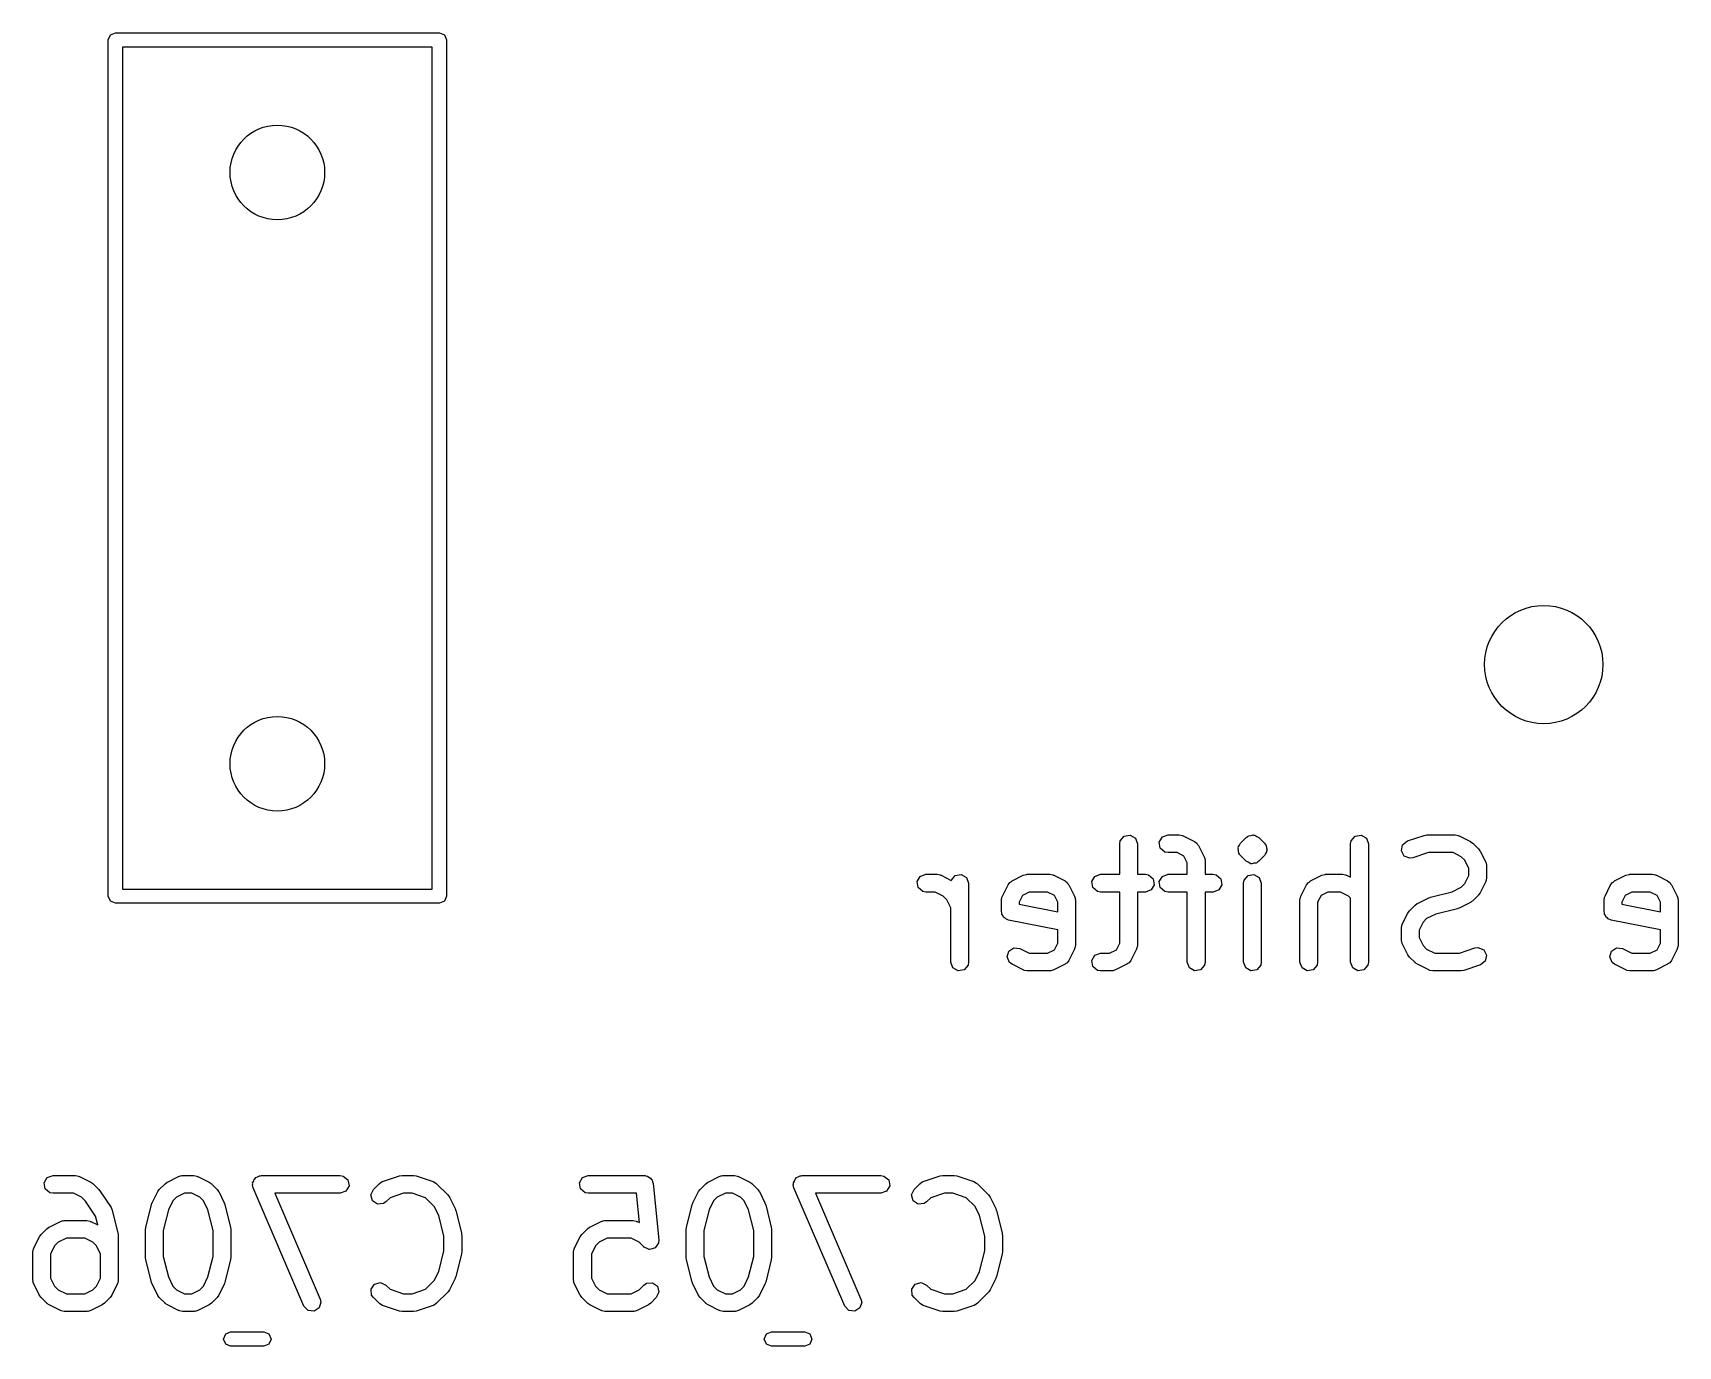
# Model space of a CAD drawing. Extents: x 123.3 to 169.7, y -142.3 to -47.
# Drawn here: x 144.49 to 158.4, y -78.04 to -66.93 of the extents above; entities that cross this region are included whole.
import ezdxf

# ---------------------------------------------------------------- set-up
doc = ezdxf.new("R2010")
doc.units = 0
doc.layers.add('BLACK', color=7, linetype='CONTINUOUS')

msp = doc.modelspace()

# ---------------------------------------------------------------- linework, layer by layer
at = {"layer": 'BLACK', "linetype": 'CONTINUOUS'}
for p, q in [((145.128, -66.992), (145.146, -66.9496)), ((145.128, -74.232), (145.128, -66.992)), ((145.146, -66.9496), (145.188, -66.932)), ((145.188, -66.932), (147.928, -66.932)), ((147.928, -66.932), (147.97, -66.9496)), ((147.97, -66.9496), (147.988, -66.992)), ((147.988, -66.992), (147.988, -74.232)), ((145.248, -67.052), (145.248, -74.172)), ((147.868, -67.052), (145.248, -67.052)), ((147.868, -74.172), (147.868, -67.052)), ((153.685, -73.7627), (153.718, -73.7234)), ((153.718, -73.7234), (153.769, -73.7145)), ((153.769, -73.7145), (153.813, -73.7402)), ((154.041, -73.7309), (154.089, -73.7134)), ((154.089, -73.7134), (154.184, -73.7134)), ((154.184, -73.7134), (154.21, -73.7179)), ((154.21, -73.7179), (154.213, -73.7208)), ((154.213, -73.7208), (154.218, -73.7213)), ((154.218, -73.7213), (154.313, -73.7689)), ((154.758, -73.7297), (154.76, -73.7269)), ((154.76, -73.7269), (154.763, -73.7261)), ((154.763, -73.7261), (154.764, -73.726)), ((154.764, -73.726), (154.766, -73.7234)), ((154.766, -73.7234), (154.768, -73.7231)), ((154.768, -73.7231), (154.772, -73.7204)), ((154.772, -73.7204), (154.791, -73.7187)), ((154.791, -73.7187), (154.81, -73.7137)), ((154.81, -73.7137), (154.813, -73.7151)), ((154.813, -73.7151), (154.816, -73.7145)), ((154.816, -73.7145), (154.819, -73.7162)), ((154.819, -73.7162), (154.823, -73.7159)), ((154.823, -73.7159), (154.839, -73.7271)), ((154.839, -73.7271), (154.856, -73.7353)), ((155.638, -73.7627), (155.671, -73.7234)), ((155.671, -73.7234), (155.721, -73.7145)), ((155.721, -73.7145), (155.766, -73.7402)), ((156.113, -73.7648), (156.256, -73.7172)), ((156.256, -73.7172), (156.278, -73.7139)), ((156.278, -73.7139), (156.279, -73.7134)), ((156.279, -73.7134), (156.518, -73.7134)), ((156.518, -73.7134), (156.543, -73.7179)), ((156.543, -73.7179), (156.547, -73.7208)), ((156.547, -73.7208), (156.551, -73.7213)), ((156.551, -73.7213), (156.646, -73.7689)), ((153.681, -73.7884), (153.685, -73.7627)), ((153.681, -74.0467), (153.681, -73.7884)), ((153.813, -73.7402), (153.831, -73.7884)), ((153.831, -73.7884), (153.831, -74.0467)), ((154.015, -73.7754), (154.041, -73.7309)), ((154.024, -73.8259), (154.015, -73.7754)), ((154.063, -73.8589), (154.024, -73.8259)), ((154.089, -73.8634), (154.063, -73.8589)), ((154.167, -73.8634), (154.089, -73.8634)), ((154.224, -73.8919), (154.167, -73.8634)), ((154.313, -73.7689), (154.334, -73.7844)), ((154.334, -73.7844), (154.338, -73.7947)), ((154.338, -73.7947), (154.347, -73.8025)), ((154.347, -73.8025), (154.394, -73.8977)), ((154.681, -73.8295), (154.684, -73.8233)), ((154.686, -73.8483), (154.681, -73.8295)), ((154.683, -73.8166), (154.694, -73.8006)), ((154.684, -73.8233), (154.683, -73.8166)), ((154.688, -73.8677), (154.686, -73.8483)), ((154.694, -73.8006), (154.703, -73.783)), ((154.703, -73.783), (154.75, -73.7353)), ((154.75, -73.7353), (154.758, -73.7297)), ((154.856, -73.7353), (154.904, -73.783)), ((154.904, -73.783), (154.91, -73.7911)), ((154.91, -73.7911), (154.912, -73.793)), ((154.912, -73.793), (154.913, -73.7962)), ((154.923, -73.8554), (154.912, -73.8714)), ((154.913, -73.7962), (154.919, -73.8043)), ((154.919, -73.8043), (154.921, -73.8237)), ((154.921, -73.8237), (154.926, -73.8425)), ((154.926, -73.8425), (154.923, -73.8487)), ((154.923, -73.8487), (154.923, -73.8554)), ((155.633, -73.7884), (155.638, -73.7627)), ((155.633, -74.0718), (155.633, -73.7884)), ((155.766, -73.7402), (155.783, -73.7884)), ((155.783, -73.7884), (155.783, -74.7884)), ((156.062, -73.847), (156.073, -73.7967)), ((156.087, -73.8921), (156.062, -73.847)), ((156.073, -73.7967), (156.113, -73.7648)), ((156.292, -73.8634), (156.16, -73.9072)), ((156.5, -73.8634), (156.292, -73.8634)), ((156.568, -73.8976), (156.5, -73.8634)), ((156.646, -73.7689), (156.664, -73.7823)), ((156.664, -73.7823), (156.666, -73.783)), ((156.666, -73.783), (156.713, -73.8306)), ((156.713, -73.8306), (156.726, -73.849)), ((156.726, -73.849), (156.728, -73.8501)), ((156.728, -73.8501), (156.775, -73.9453)), ((154.252, -73.9489), (154.224, -73.8919)), ((154.252, -74.0467), (154.252, -73.9489)), ((154.394, -73.8977), (154.402, -73.9227)), ((154.402, -73.9227), (154.401, -73.927)), ((154.401, -73.927), (154.402, -73.9312)), ((154.402, -73.9312), (154.402, -74.0467)), ((154.693, -73.8758), (154.688, -73.8677)), ((154.694, -73.879), (154.693, -73.8758)), ((154.697, -73.8809), (154.694, -73.879)), ((154.703, -73.889), (154.697, -73.8809)), ((154.75, -73.9367), (154.703, -73.889)), ((154.768, -73.9449), (154.75, -73.9367)), ((154.784, -73.9561), (154.768, -73.9449)), ((154.787, -73.9558), (154.784, -73.9561)), ((154.79, -73.9575), (154.787, -73.9558)), ((154.794, -73.9569), (154.79, -73.9575)), ((154.797, -73.9583), (154.794, -73.9569)), ((154.816, -73.9533), (154.797, -73.9583)), ((154.835, -73.9516), (154.816, -73.9533)), ((154.839, -73.9489), (154.835, -73.9516)), ((154.841, -73.9486), (154.839, -73.9489)), ((154.843, -73.946), (154.841, -73.9486)), ((154.846, -73.9451), (154.843, -73.9459)), ((154.843, -73.9459), (154.843, -73.946)), ((154.848, -73.9423), (154.846, -73.9451)), ((154.856, -73.9367), (154.848, -73.9423)), ((154.904, -73.889), (154.856, -73.9367)), ((154.912, -73.8714), (154.904, -73.889)), ((156.135, -73.911), (156.087, -73.8921)), ((156.16, -73.9072), (156.135, -73.911)), ((156.599, -73.928), (156.568, -73.8976)), ((156.633, -73.9966), (156.599, -73.928)), ((156.633, -74.0564), (156.633, -73.9966)), ((156.775, -73.9453), (156.783, -73.9703)), ((156.783, -73.9703), (156.782, -73.9746)), ((156.782, -73.9746), (156.783, -73.9789)), ((156.783, -73.9789), (156.783, -74.0741)), ((151.968, -74.1087), (151.993, -74.0643)), ((151.976, -74.1592), (151.968, -74.1087)), ((151.993, -74.0643), (152.041, -74.0467)), ((152.041, -74.0467), (152.137, -74.0467)), ((152.137, -74.0467), (152.162, -74.0512)), ((152.162, -74.0512), (152.166, -74.0541)), ((152.166, -74.0541), (152.17, -74.0546)), ((152.17, -74.0546), (152.256, -74.0977)), ((152.256, -74.0977), (152.257, -74.0961)), ((152.257, -74.0961), (152.29, -74.0568)), ((152.29, -74.0568), (152.34, -74.0479)), ((152.34, -74.0479), (152.385, -74.0735)), ((152.385, -74.0735), (152.402, -74.1217)), ((152.402, -74.1217), (152.402, -74.7884)), ((152.689, -74.231), (152.736, -74.1358)), ((152.736, -74.1358), (152.752, -74.1149)), ((152.752, -74.1149), (152.762, -74.1104)), ((152.762, -74.1104), (152.77, -74.1023)), ((152.77, -74.1023), (152.865, -74.0546)), ((152.865, -74.0546), (152.89, -74.0472)), ((152.89, -74.0472), (152.894, -74.0482)), ((152.894, -74.0482), (152.899, -74.0467)), ((152.899, -74.0467), (153.089, -74.0467)), ((153.089, -74.0467), (153.115, -74.0512)), ((153.115, -74.0512), (153.118, -74.0541)), ((153.118, -74.0541), (153.123, -74.0546)), ((153.123, -74.0546), (153.218, -74.1023)), ((153.218, -74.1023), (153.239, -74.1178)), ((153.239, -74.1178), (153.243, -74.1281)), ((153.243, -74.1281), (153.251, -74.1358)), ((153.251, -74.1358), (153.299, -74.231)), ((153.444, -74.1087), (153.469, -74.0643)), ((153.453, -74.1592), (153.444, -74.1087)), ((153.469, -74.0643), (153.518, -74.0467)), ((153.518, -74.0467), (153.681, -74.0467)), ((153.831, -74.0467), (153.899, -74.0467)), ((153.899, -74.0467), (153.924, -74.0512)), ((153.924, -74.0512), (153.963, -74.0842)), ((153.972, -74.1347), (153.947, -74.1792)), ((153.963, -74.0842), (153.972, -74.1347)), ((154.015, -74.1087), (154.041, -74.0643)), ((154.024, -74.1592), (154.015, -74.1087)), ((154.041, -74.0643), (154.089, -74.0467)), ((154.089, -74.0467), (154.252, -74.0467)), ((154.402, -74.0467), (154.47, -74.0467)), ((154.47, -74.0467), (154.496, -74.0512)), ((154.496, -74.0512), (154.535, -74.0842)), ((154.544, -74.1347), (154.518, -74.1792)), ((154.535, -74.0842), (154.544, -74.1347)), ((154.728, -74.1217), (154.733, -74.0961)), ((154.728, -74.7884), (154.728, -74.1217)), ((154.733, -74.0961), (154.766, -74.0568)), ((154.766, -74.0568), (154.816, -74.0479)), ((154.816, -74.0479), (154.861, -74.0735)), ((154.861, -74.0735), (154.878, -74.1217)), ((154.878, -74.1217), (154.878, -74.7884)), ((155.212, -74.231), (155.26, -74.1358)), ((155.26, -74.1358), (155.276, -74.1149)), ((155.276, -74.1149), (155.286, -74.1104)), ((155.286, -74.1104), (155.294, -74.1023)), ((155.294, -74.1023), (155.389, -74.0546)), ((155.389, -74.0546), (155.414, -74.0472)), ((155.414, -74.0472), (155.418, -74.0482)), ((155.418, -74.0482), (155.422, -74.0467)), ((155.422, -74.0467), (155.565, -74.0467)), ((155.565, -74.0467), (155.591, -74.0512)), ((155.591, -74.0512), (155.594, -74.0541)), ((155.594, -74.0541), (155.599, -74.0546)), ((155.599, -74.0546), (155.633, -74.0718)), ((156.568, -74.1553), (156.599, -74.1249)), ((156.599, -74.1249), (156.633, -74.0564)), ((156.775, -74.1076), (156.728, -74.2029)), ((156.776, -74.1032), (156.775, -74.1076)), ((156.779, -74.0997), (156.776, -74.1032)), ((156.783, -74.0741), (156.779, -74.0997)), ((157.784, -74.231), (157.831, -74.1358)), ((157.831, -74.1358), (157.847, -74.1149)), ((157.847, -74.1149), (157.857, -74.1104)), ((157.857, -74.1104), (157.865, -74.1023)), ((157.865, -74.1023), (157.96, -74.0546)), ((157.96, -74.0546), (157.985, -74.0472)), ((157.985, -74.0472), (157.99, -74.0482)), ((157.99, -74.0482), (157.994, -74.0467)), ((157.994, -74.0467), (158.184, -74.0467)), ((158.184, -74.0467), (158.21, -74.0512)), ((158.21, -74.0512), (158.213, -74.0541)), ((158.213, -74.0541), (158.218, -74.0546)), ((158.218, -74.0546), (158.313, -74.1023)), ((158.313, -74.1023), (158.334, -74.1178)), ((158.334, -74.1178), (158.338, -74.1281)), ((158.338, -74.1281), (158.347, -74.1358)), ((158.347, -74.1358), (158.394, -74.231)), ((145.146, -74.2744), (145.128, -74.232)), ((145.188, -74.292), (145.146, -74.2744)), ((145.248, -74.172), (147.868, -74.172)), ((147.97, -74.2744), (147.928, -74.292)), ((147.988, -74.232), (147.97, -74.2744)), ((152.016, -74.1922), (151.976, -74.1592)), ((152.041, -74.1967), (152.016, -74.1922)), ((152.119, -74.1967), (152.041, -74.1967)), ((152.187, -74.231), (152.119, -74.1967)), ((152.218, -74.2614), (152.187, -74.231)), ((152.252, -74.3299), (152.218, -74.2614)), ((152.681, -74.2646), (152.685, -74.2389)), ((152.681, -74.3598), (152.681, -74.2646)), ((152.685, -74.2389), (152.688, -74.2355)), ((152.688, -74.2355), (152.689, -74.231)), ((152.859, -74.2252), (152.831, -74.2823)), ((152.831, -74.2823), (152.831, -74.2983)), ((152.916, -74.1967), (152.859, -74.2252)), ((153.071, -74.1967), (152.916, -74.1967)), ((153.128, -74.2252), (153.071, -74.1967)), ((153.157, -74.2823), (153.128, -74.2252)), ((153.157, -74.3636), (153.157, -74.2823)), ((153.299, -74.231), (153.306, -74.256)), ((153.306, -74.256), (153.305, -74.2604)), ((153.305, -74.2604), (153.307, -74.2646)), ((153.307, -74.2646), (153.307, -74.6455)), ((153.492, -74.1922), (153.453, -74.1592)), ((153.518, -74.1967), (153.492, -74.1922)), ((153.681, -74.1967), (153.518, -74.1967)), ((153.681, -74.6278), (153.681, -74.1967)), ((153.899, -74.1967), (153.831, -74.1967)), ((153.831, -74.1967), (153.831, -74.6455)), ((153.947, -74.1792), (153.899, -74.1967)), ((154.063, -74.1922), (154.024, -74.1592)), ((154.089, -74.1967), (154.063, -74.1922)), ((154.252, -74.1967), (154.089, -74.1967)), ((154.252, -74.7884), (154.252, -74.1967)), ((154.47, -74.1967), (154.402, -74.1967)), ((154.402, -74.1967), (154.402, -74.7884)), ((154.518, -74.1792), (154.47, -74.1967)), ((155.204, -74.2646), (155.209, -74.2389)), ((155.204, -74.7884), (155.204, -74.2646)), ((155.209, -74.2389), (155.212, -74.2355)), ((155.212, -74.2355), (155.212, -74.231)), ((155.383, -74.2252), (155.354, -74.2823)), ((155.354, -74.2823), (155.354, -74.7884)), ((155.44, -74.1967), (155.383, -74.2252)), ((155.547, -74.1967), (155.44, -74.1967)), ((155.616, -74.231), (155.547, -74.1967)), ((155.633, -74.248), (155.616, -74.231)), ((155.633, -74.7884), (155.633, -74.248)), ((156.198, -74.2927), (156.294, -74.2451)), ((156.294, -74.2451), (156.306, -74.2414)), ((156.306, -74.2414), (156.309, -74.2394)), ((156.309, -74.2394), (156.491, -74.1938)), ((156.491, -74.1938), (156.568, -74.1553)), ((156.646, -74.284), (156.551, -74.3317)), ((156.647, -74.2828), (156.646, -74.284)), ((156.666, -74.27), (156.647, -74.2828)), ((156.713, -74.2224), (156.666, -74.27)), ((156.714, -74.2209), (156.713, -74.2224)), ((156.728, -74.2029), (156.714, -74.2209)), ((157.776, -74.2646), (157.78, -74.2389)), ((157.776, -74.3598), (157.776, -74.2646)), ((157.78, -74.2389), (157.783, -74.2355)), ((157.783, -74.2355), (157.784, -74.231)), ((157.954, -74.2252), (157.926, -74.2823)), ((157.926, -74.2823), (157.926, -74.2983)), ((158.011, -74.1967), (157.954, -74.2252)), ((158.167, -74.1967), (158.011, -74.1967)), ((158.224, -74.2252), (158.167, -74.1967)), ((158.252, -74.2823), (158.224, -74.2252)), ((158.252, -74.3636), (158.252, -74.2823)), ((158.394, -74.231), (158.402, -74.256)), ((158.402, -74.256), (158.401, -74.2604)), ((158.401, -74.2604), (158.402, -74.2646)), ((158.402, -74.2646), (158.402, -74.6455)), ((147.928, -74.292), (145.188, -74.292)), ((152.252, -74.7884), (152.252, -74.3299)), ((152.685, -74.3715), (152.681, -74.3598)), ((152.685, -74.3838), (152.685, -74.3715)), ((152.693, -74.3948), (152.685, -74.3838)), ((152.698, -74.408), (152.693, -74.3948)), ((152.709, -74.4142), (152.698, -74.408)), ((152.717, -74.4239), (152.709, -74.4142)), ((152.831, -74.2983), (153.157, -74.3636)), ((156.07, -74.4691), (156.117, -74.3739)), ((156.117, -74.3739), (156.131, -74.3559)), ((156.131, -74.3544), (156.179, -74.3068)), ((156.131, -74.3559), (156.131, -74.3544)), ((156.179, -74.3068), (156.197, -74.2939)), ((156.197, -74.2939), (156.198, -74.2927)), ((156.276, -74.4214), (156.246, -74.4519)), ((156.353, -74.383), (156.276, -74.4214)), ((156.536, -74.3373), (156.353, -74.383)), ((156.539, -74.3353), (156.536, -74.3373)), ((156.551, -74.3317), (156.539, -74.3353)), ((157.78, -74.3715), (157.776, -74.3598)), ((157.78, -74.3838), (157.78, -74.3715)), ((157.789, -74.3948), (157.78, -74.3838)), ((157.793, -74.408), (157.789, -74.3948)), ((157.804, -74.4142), (157.793, -74.408)), ((157.812, -74.4239), (157.804, -74.4142)), ((157.926, -74.2983), (158.252, -74.3636)), ((152.741, -74.4334), (152.717, -74.4239)), ((153.157, -74.5165), (152.741, -74.4334)), ((153.157, -74.6278), (153.157, -74.5165)), ((156.062, -74.5027), (156.066, -74.477)), ((156.062, -74.5979), (156.062, -74.5027)), ((156.066, -74.477), (156.069, -74.4736)), ((156.069, -74.4736), (156.07, -74.4691)), ((156.246, -74.4519), (156.212, -74.5204)), ((156.212, -74.5204), (156.212, -74.5802)), ((157.836, -74.4334), (157.812, -74.4239)), ((158.252, -74.5165), (157.836, -74.4334)), ((158.252, -74.6278), (158.252, -74.5165)), ((152.728, -74.7453), (152.743, -74.6961)), ((152.743, -74.6961), (152.786, -74.6678)), ((152.786, -74.6678), (152.837, -74.6737)), ((152.837, -74.6737), (152.916, -74.7134)), ((153.071, -74.7134), (153.128, -74.6849)), ((153.128, -74.6849), (153.157, -74.6278)), ((153.299, -74.6791), (153.251, -74.7743)), ((153.302, -74.6712), (153.299, -74.6746)), ((153.299, -74.6746), (153.299, -74.6791)), ((153.307, -74.6455), (153.302, -74.6712)), ((153.595, -74.7134), (153.652, -74.6849)), ((153.652, -74.6849), (153.681, -74.6278)), ((153.823, -74.6791), (153.775, -74.7743)), ((153.826, -74.6712), (153.823, -74.6746)), ((153.823, -74.6746), (153.823, -74.6791)), ((153.831, -74.6455), (153.826, -74.6712)), ((156.063, -74.6021), (156.062, -74.5979)), ((156.062, -74.6065), (156.063, -74.6021)), ((156.07, -74.6314), (156.062, -74.6065)), ((156.117, -74.7267), (156.07, -74.6314)), ((156.212, -74.5802), (156.246, -74.6487)), ((156.246, -74.6487), (156.276, -74.6791)), ((156.276, -74.6791), (156.345, -74.7134)), ((156.553, -74.7134), (156.684, -74.6696)), ((156.684, -74.6696), (156.71, -74.6658)), ((156.71, -74.6658), (156.758, -74.6846)), ((156.758, -74.6846), (156.782, -74.7298)), ((157.824, -74.7453), (157.838, -74.6961)), ((157.838, -74.6961), (157.881, -74.6678)), ((157.881, -74.6678), (157.932, -74.6737)), ((157.932, -74.6737), (158.011, -74.7134)), ((158.167, -74.7134), (158.224, -74.6849)), ((158.224, -74.6849), (158.252, -74.6278)), ((158.394, -74.6791), (158.347, -74.7743)), ((158.395, -74.6746), (158.394, -74.6791)), ((158.398, -74.6712), (158.395, -74.6746)), ((158.402, -74.6455), (158.398, -74.6712)), ((152.27, -74.8366), (152.252, -74.7884)), ((152.314, -74.8622), (152.27, -74.8366)), ((152.398, -74.814), (152.365, -74.8533)), ((152.402, -74.7884), (152.398, -74.814)), ((152.749, -74.7923), (152.728, -74.7453)), ((152.77, -74.8078), (152.749, -74.7923)), ((152.865, -74.8555), (152.77, -74.8078)), ((152.916, -74.7134), (153.071, -74.7134)), ((153.218, -74.8078), (153.123, -74.8555)), ((153.225, -74.7997), (153.218, -74.8078)), ((153.236, -74.7952), (153.225, -74.7997)), ((153.251, -74.7743), (153.236, -74.7952)), ((153.444, -74.7754), (153.469, -74.7309)), ((153.453, -74.8259), (153.444, -74.7754)), ((153.492, -74.8589), (153.453, -74.8259)), ((153.469, -74.7309), (153.518, -74.7134)), ((153.518, -74.7134), (153.595, -74.7134)), ((153.742, -74.8078), (153.646, -74.8555)), ((153.749, -74.7997), (153.742, -74.8078)), ((153.76, -74.7952), (153.749, -74.7997)), ((153.775, -74.7743), (153.76, -74.7952)), ((154.27, -74.8366), (154.252, -74.7884)), ((154.314, -74.8622), (154.27, -74.8366)), ((154.398, -74.814), (154.365, -74.8533)), ((154.402, -74.7884), (154.398, -74.814)), ((154.746, -74.8366), (154.728, -74.7884)), ((154.79, -74.8622), (154.746, -74.8366)), ((154.874, -74.814), (154.841, -74.8533)), ((154.878, -74.7884), (154.874, -74.814)), ((155.222, -74.8366), (155.204, -74.7884)), ((155.266, -74.8622), (155.222, -74.8366)), ((155.35, -74.814), (155.317, -74.8533)), ((155.354, -74.7884), (155.35, -74.814)), ((155.651, -74.8366), (155.633, -74.7884)), ((155.695, -74.8622), (155.651, -74.8366)), ((155.779, -74.814), (155.746, -74.8533)), ((155.783, -74.7884), (155.779, -74.814)), ((156.118, -74.7278), (156.117, -74.7267)), ((156.131, -74.7462), (156.118, -74.7278)), ((156.179, -74.7938), (156.131, -74.7462)), ((156.18, -74.7945), (156.179, -74.7938)), ((156.198, -74.8078), (156.18, -74.7945)), ((156.294, -74.8555), (156.198, -74.8078)), ((156.345, -74.7134), (156.553, -74.7134)), ((156.732, -74.8119), (156.589, -74.8595)), ((156.772, -74.78), (156.732, -74.8119)), ((156.782, -74.7298), (156.772, -74.78)), ((157.844, -74.7923), (157.824, -74.7453)), ((157.865, -74.8078), (157.844, -74.7923)), ((157.96, -74.8555), (157.865, -74.8078)), ((158.011, -74.7134), (158.167, -74.7134)), ((158.313, -74.8078), (158.218, -74.8555)), ((158.321, -74.7997), (158.313, -74.8078)), ((158.331, -74.7952), (158.321, -74.7997)), ((158.347, -74.7743), (158.331, -74.7952)), ((152.365, -74.8533), (152.314, -74.8622)), ((152.869, -74.856), (152.865, -74.8555)), ((152.873, -74.8589), (152.869, -74.856)), ((152.899, -74.8634), (152.873, -74.8589)), ((153.089, -74.8634), (152.899, -74.8634)), ((153.093, -74.8618), (153.089, -74.8634)), ((153.098, -74.8629), (153.093, -74.8618)), ((153.123, -74.8555), (153.098, -74.8629)), ((153.518, -74.8634), (153.492, -74.8589)), ((153.613, -74.8634), (153.518, -74.8634)), ((153.617, -74.8618), (153.613, -74.8634)), ((153.621, -74.8629), (153.617, -74.8618)), ((153.646, -74.8555), (153.621, -74.8629)), ((154.365, -74.8533), (154.314, -74.8622)), ((154.841, -74.8533), (154.79, -74.8622)), ((155.317, -74.8533), (155.266, -74.8622)), ((155.746, -74.8533), (155.695, -74.8622)), ((156.298, -74.856), (156.294, -74.8555)), ((156.301, -74.8589), (156.298, -74.856)), ((156.327, -74.8634), (156.301, -74.8589)), ((156.565, -74.8634), (156.327, -74.8634)), ((156.567, -74.8628), (156.565, -74.8634)), ((156.589, -74.8595), (156.567, -74.8628)), ((157.965, -74.856), (157.96, -74.8555)), ((157.968, -74.8589), (157.965, -74.856)), ((157.994, -74.8634), (157.968, -74.8589)), ((158.184, -74.8634), (157.994, -74.8634)), ((158.188, -74.8618), (158.184, -74.8634)), ((158.193, -74.8629), (158.188, -74.8618)), ((158.218, -74.8555), (158.193, -74.8629)), ((144.587, -76.6554), (144.613, -76.6109)), ((144.613, -76.6109), (144.661, -76.5934)), ((144.661, -76.5934), (144.852, -76.5934)), ((144.852, -76.5934), (144.877, -76.5979)), ((144.877, -76.5979), (144.881, -76.6008)), ((144.881, -76.6008), (144.885, -76.6013)), ((144.885, -76.6013), (144.98, -76.6489)), ((144.98, -76.6489), (144.998, -76.6623)), ((145.626, -76.6501), (145.628, -76.6489)), ((145.628, -76.6489), (145.723, -76.6013)), ((145.723, -76.6013), (145.748, -76.5939)), ((145.748, -76.5939), (145.752, -76.5949)), ((145.752, -76.5949), (145.756, -76.5934)), ((145.756, -76.5934), (145.852, -76.5934)), ((145.852, -76.5934), (145.877, -76.5979)), ((145.877, -76.5979), (145.881, -76.6008)), ((145.881, -76.6008), (145.885, -76.6013)), ((145.885, -76.6013), (145.98, -76.6489)), ((145.98, -76.6489), (145.998, -76.6623)), ((146.349, -76.6554), (146.358, -76.6402)), ((146.358, -76.6402), (146.363, -76.6235)), ((146.363, -76.6235), (146.37, -76.6186)), ((146.37, -76.6186), (146.375, -76.6109)), ((146.375, -76.6109), (146.391, -76.6049)), ((146.391, -76.6049), (146.406, -76.5954)), ((146.406, -76.5954), (146.415, -76.5964)), ((146.415, -76.5964), (146.423, -76.5934)), ((146.423, -76.5934), (147.09, -76.5934)), ((147.09, -76.5934), (147.115, -76.5979)), ((147.115, -76.5979), (147.155, -76.6309)), ((147.155, -76.6309), (147.164, -76.6814)), ((147.418, -76.663), (147.439, -76.648)), ((147.439, -76.648), (147.443, -76.6476)), ((147.443, -76.6476), (147.447, -76.6448)), ((147.447, -76.6448), (147.59, -76.5972)), ((147.59, -76.5972), (147.612, -76.5939)), ((147.612, -76.5939), (147.614, -76.5934)), ((147.614, -76.5934), (147.709, -76.5934)), ((147.709, -76.5934), (147.731, -76.5973)), ((147.731, -76.5973), (147.732, -76.5972)), ((147.732, -76.5972), (147.875, -76.6448)), ((147.875, -76.6448), (147.898, -76.6573)), ((149.112, -76.6554), (149.137, -76.6109)), ((149.137, -76.6109), (149.186, -76.5934)), ((149.186, -76.5934), (149.662, -76.5934)), ((149.662, -76.5934), (149.666, -76.5941)), ((149.666, -76.5941), (149.667, -76.5936)), ((149.667, -76.5936), (149.67, -76.5949)), ((149.67, -76.5949), (149.687, -76.5979)), ((149.687, -76.5979), (149.7, -76.6081)), ((149.7, -76.6081), (149.714, -76.6147)), ((149.714, -76.6147), (149.719, -76.6241)), ((149.719, -76.6241), (149.727, -76.6309)), ((149.727, -76.6309), (149.729, -76.6466)), ((149.729, -76.6466), (149.736, -76.6609)), ((150.198, -76.6501), (150.2, -76.6489)), ((150.2, -76.6489), (150.295, -76.6013)), ((150.295, -76.6013), (150.32, -76.5939)), ((150.32, -76.5939), (150.324, -76.5949)), ((150.324, -76.5949), (150.328, -76.5934)), ((150.328, -76.5934), (150.424, -76.5934)), ((150.424, -76.5934), (150.449, -76.5979)), ((150.449, -76.5979), (150.453, -76.6008)), ((150.453, -76.6008), (150.457, -76.6013)), ((150.457, -76.6013), (150.552, -76.6489)), ((150.552, -76.6489), (150.57, -76.6623)), ((150.921, -76.6554), (150.93, -76.6402)), ((150.93, -76.6402), (150.935, -76.6235)), ((150.935, -76.6235), (150.942, -76.6186)), ((150.942, -76.6186), (150.947, -76.6109)), ((150.947, -76.6109), (150.963, -76.6049)), ((150.963, -76.6049), (150.978, -76.5954)), ((150.978, -76.5954), (150.987, -76.5964)), ((150.987, -76.5964), (150.995, -76.5934)), ((150.995, -76.5934), (151.662, -76.5934)), ((151.662, -76.5934), (151.687, -76.5979)), ((151.687, -76.5979), (151.727, -76.6309)), ((151.727, -76.6309), (151.736, -76.6814)), ((151.99, -76.663), (152.011, -76.648)), ((152.011, -76.648), (152.015, -76.6476)), ((152.015, -76.6476), (152.019, -76.6448)), ((152.019, -76.6448), (152.162, -76.5972)), ((152.162, -76.5972), (152.184, -76.5939)), ((152.184, -76.5939), (152.186, -76.5934)), ((152.186, -76.5934), (152.281, -76.5934)), ((152.281, -76.5934), (152.303, -76.5973)), ((152.303, -76.5973), (152.304, -76.5972)), ((152.304, -76.5972), (152.447, -76.6448)), ((152.447, -76.6448), (152.47, -76.6573)), ((144.596, -76.7059), (144.587, -76.6554)), ((144.635, -76.7389), (144.596, -76.7059)), ((144.661, -76.7434), (144.635, -76.7389)), ((144.834, -76.7434), (144.661, -76.7434)), ((144.902, -76.7776), (144.834, -76.7434)), ((144.936, -76.8114), (144.902, -76.7776)), ((144.998, -76.6623), (145, -76.663)), ((145, -76.663), (145.048, -76.7106)), ((145.048, -76.7106), (145.054, -76.7199)), ((145.054, -76.7199), (145.057, -76.722)), ((145.057, -76.722), (145.152, -76.8649)), ((145.499, -76.8253), (145.546, -76.7301)), ((145.546, -76.7301), (145.56, -76.7121)), ((145.56, -76.7106), (145.608, -76.663)), ((145.56, -76.7121), (145.56, -76.7106)), ((145.608, -76.663), (145.626, -76.6501)), ((145.706, -76.7776), (145.675, -76.808)), ((145.774, -76.7434), (145.706, -76.7776)), ((145.834, -76.7434), (145.774, -76.7434)), ((145.902, -76.7776), (145.834, -76.7434)), ((145.933, -76.808), (145.902, -76.7776)), ((145.998, -76.6623), (146, -76.663)), ((146, -76.663), (146.048, -76.7106)), ((146.048, -76.7106), (146.06, -76.729)), ((146.06, -76.729), (146.062, -76.7301)), ((146.062, -76.7301), (146.109, -76.8253)), ((146.348, -76.6726), (146.351, -76.6641)), ((146.354, -76.6979), (146.348, -76.6726)), ((146.351, -76.6641), (146.349, -76.6554)), ((146.783, -77.6979), (146.354, -76.6979)), ((147.09, -76.7434), (146.537, -76.7434)), ((146.537, -76.7434), (146.921, -77.6388)), ((147.138, -76.7258), (147.09, -76.7434)), ((147.164, -76.6814), (147.138, -76.7258)), ((147.348, -76.7571), (147.37, -76.7106)), ((147.362, -76.8066), (147.348, -76.7571)), ((147.37, -76.7106), (147.418, -76.663)), ((147.511, -76.7816), (147.476, -76.8167)), ((147.626, -76.7434), (147.511, -76.7816)), ((147.697, -76.7434), (147.626, -76.7434)), ((147.811, -76.7816), (147.697, -76.7434)), ((147.885, -76.8557), (147.811, -76.7816)), ((147.898, -76.6573), (147.901, -76.6611)), ((147.901, -76.6611), (147.905, -76.663)), ((147.905, -76.663), (148, -76.7582)), ((148, -76.7582), (148.013, -76.7766)), ((148.013, -76.7766), (148.014, -76.7777)), ((148.014, -76.7777), (148.062, -76.8729)), ((149.121, -76.7059), (149.112, -76.6554)), ((149.16, -76.7389), (149.121, -76.7059)), ((149.186, -76.7434), (149.16, -76.7389)), ((149.594, -76.7434), (149.186, -76.7434)), ((149.619, -76.9916), (149.594, -76.7434)), ((149.736, -76.6609), (149.784, -77.1371)), ((150.071, -76.8253), (150.118, -76.7301)), ((150.118, -76.7301), (150.132, -76.7121)), ((150.132, -76.7106), (150.18, -76.663)), ((150.132, -76.7121), (150.132, -76.7106)), ((150.18, -76.663), (150.198, -76.6501)), ((150.278, -76.7776), (150.247, -76.808)), ((150.346, -76.7434), (150.278, -76.7776)), ((150.406, -76.7434), (150.346, -76.7434)), ((150.474, -76.7776), (150.406, -76.7434)), ((150.505, -76.808), (150.474, -76.7776)), ((150.57, -76.6623), (150.572, -76.663)), ((150.572, -76.663), (150.62, -76.7106)), ((150.62, -76.7106), (150.632, -76.729)), ((150.632, -76.729), (150.634, -76.7301)), ((150.634, -76.7301), (150.681, -76.8253)), ((150.92, -76.6726), (150.923, -76.6641)), ((150.926, -76.6979), (150.92, -76.6726)), ((150.923, -76.6641), (150.921, -76.6554)), ((151.355, -77.6979), (150.926, -76.6979)), ((151.662, -76.7434), (151.109, -76.7434)), ((151.109, -76.7434), (151.493, -77.6388)), ((151.71, -76.7258), (151.662, -76.7434)), ((151.736, -76.6814), (151.71, -76.7258)), ((151.92, -76.7571), (151.942, -76.7106)), ((151.934, -76.8066), (151.92, -76.7571)), ((151.942, -76.7106), (151.99, -76.663)), ((152.083, -76.7816), (152.048, -76.8167)), ((152.198, -76.7434), (152.083, -76.7816)), ((152.269, -76.7434), (152.198, -76.7434)), ((152.383, -76.7816), (152.269, -76.7434)), ((152.457, -76.8557), (152.383, -76.7816)), ((152.47, -76.6573), (152.473, -76.6611)), ((152.473, -76.6611), (152.477, -76.663)), ((152.477, -76.663), (152.572, -76.7582)), ((152.572, -76.7582), (152.585, -76.7766)), ((152.585, -76.7766), (152.586, -76.7777)), ((152.586, -76.7777), (152.634, -76.8729)), ((145.02, -76.9373), (144.936, -76.8114)), ((145.152, -76.8649), (145.162, -76.8879)), ((145.162, -76.8879), (145.162, -76.8883)), ((145.162, -76.8883), (145.21, -77.0788)), ((145.446, -77.0311), (145.493, -76.8407)), ((145.493, -76.8407), (145.498, -76.8288)), ((145.498, -76.8288), (145.499, -76.8253)), ((145.637, -76.885), (145.593, -77.0586)), ((145.675, -76.808), (145.637, -76.885)), ((145.971, -76.885), (145.933, -76.808)), ((146.015, -77.0586), (145.971, -76.885)), ((146.109, -76.8253), (146.113, -76.8377)), ((146.113, -76.8377), (146.115, -76.8407)), ((146.115, -76.8407), (146.162, -77.0311)), ((147.404, -76.8361), (147.362, -76.8066)), ((147.455, -76.8316), (147.404, -76.8361)), ((147.476, -76.8167), (147.455, -76.8316)), ((147.924, -76.9327), (147.885, -76.8557)), ((148.062, -76.8729), (148.065, -76.8853)), ((148.065, -76.8853), (148.067, -76.8883)), ((148.067, -76.8883), (148.115, -77.0788)), ((150.018, -77.0311), (150.065, -76.8407)), ((150.065, -76.8407), (150.07, -76.8288)), ((150.07, -76.8288), (150.071, -76.8253)), ((150.209, -76.885), (150.165, -77.0586)), ((150.247, -76.808), (150.209, -76.885)), ((150.543, -76.885), (150.505, -76.808)), ((150.587, -77.0586), (150.543, -76.885)), ((150.681, -76.8253), (150.685, -76.8377)), ((150.685, -76.8377), (150.687, -76.8407)), ((150.687, -76.8407), (150.734, -77.0311)), ((151.976, -76.8361), (151.934, -76.8066)), ((152.027, -76.8316), (151.976, -76.8361)), ((152.048, -76.8167), (152.027, -76.8316)), ((152.496, -76.9327), (152.457, -76.8557)), ((152.634, -76.8729), (152.637, -76.8853)), ((152.637, -76.8853), (152.639, -76.8883)), ((152.639, -76.8883), (152.687, -77.0788)), ((144.56, -77.0915), (144.608, -77.0439)), ((144.608, -77.0439), (144.626, -77.0311)), ((144.626, -77.0311), (144.628, -77.0299)), ((144.628, -77.0299), (144.723, -76.9823)), ((144.723, -76.9823), (144.748, -76.9748)), ((144.748, -76.9748), (144.752, -76.9759)), ((144.752, -76.9759), (144.756, -76.9743)), ((144.756, -76.9743), (144.947, -76.9743)), ((144.947, -76.9743), (144.973, -76.9789)), ((144.973, -76.9789), (144.976, -76.9817)), ((144.976, -76.9817), (144.98, -76.9823)), ((144.98, -76.9823), (145.039, -77.0114)), ((145.039, -77.0114), (145.02, -76.9373)), ((145.443, -77.0493), (145.446, -77.0346)), ((145.443, -77.2874), (145.443, -77.0493)), ((145.446, -77.0346), (145.446, -77.0311)), ((145.593, -77.0586), (145.593, -77.2782)), ((146.015, -77.2782), (146.015, -77.0586)), ((146.162, -77.0311), (146.164, -77.0461)), ((146.164, -77.0461), (146.165, -77.0493)), ((146.165, -77.0493), (146.165, -77.2874)), ((147.967, -77.1062), (147.924, -76.9327)), ((149.132, -77.0915), (149.18, -77.0439)), ((149.18, -77.0439), (149.198, -77.0311)), ((149.198, -77.0311), (149.2, -77.0299)), ((149.2, -77.0299), (149.295, -76.9823)), ((149.295, -76.9823), (149.32, -76.9748)), ((149.32, -76.9748), (149.324, -76.9759)), ((149.324, -76.9759), (149.328, -76.9743)), ((149.328, -76.9743), (149.566, -76.9743)), ((149.566, -76.9743), (149.592, -76.9789)), ((149.592, -76.9789), (149.596, -76.9817)), ((149.596, -76.9817), (149.6, -76.9823)), ((149.6, -76.9823), (149.619, -76.9916)), ((150.015, -77.0493), (150.018, -77.0346)), ((150.015, -77.2874), (150.015, -77.0493)), ((150.018, -77.0346), (150.018, -77.0311)), ((150.165, -77.0586), (150.165, -77.2782)), ((150.587, -77.2782), (150.587, -77.0586)), ((150.734, -77.0311), (150.736, -77.0461)), ((150.736, -77.0461), (150.737, -77.0493)), ((150.737, -77.0493), (150.737, -77.2874)), ((152.539, -77.1062), (152.496, -76.9327)), ((144.499, -77.2063), (144.546, -77.111)), ((144.546, -77.111), (144.56, -77.093)), ((144.56, -77.093), (144.56, -77.0915)), ((144.675, -77.189), (144.641, -77.2575)), ((144.706, -77.1586), (144.675, -77.189)), ((144.774, -77.1243), (144.706, -77.1586)), ((144.929, -77.1243), (144.774, -77.1243)), ((144.998, -77.1586), (144.929, -77.1243)), ((145.028, -77.189), (144.998, -77.1586)), ((145.062, -77.2575), (145.028, -77.189)), ((145.21, -77.0788), (145.211, -77.0937)), ((145.211, -77.0937), (145.212, -77.097)), ((145.212, -77.097), (145.212, -77.4779)), ((147.967, -77.2306), (147.967, -77.1062)), ((148.115, -77.0788), (148.116, -77.0937)), ((148.116, -77.0937), (148.117, -77.097)), ((148.117, -77.097), (148.117, -77.2398)), ((149.071, -77.2063), (149.118, -77.111)), ((149.118, -77.111), (149.132, -77.093)), ((149.132, -77.093), (149.132, -77.0915)), ((149.247, -77.189), (149.213, -77.2575)), ((149.278, -77.1586), (149.247, -77.189)), ((149.346, -77.1243), (149.278, -77.1586)), ((149.549, -77.1243), (149.346, -77.1243)), ((149.617, -77.1586), (149.549, -77.1243)), ((149.656, -77.1976), (149.617, -77.1586)), ((149.657, -77.1978), (149.656, -77.1976)), ((149.657, -77.1983), (149.657, -77.1978)), ((149.68, -77.2086), (149.657, -77.1983)), ((149.752, -77.206), (149.728, -77.2125)), ((149.753, -77.2056), (149.752, -77.206)), ((149.767, -77.1846), (149.753, -77.2055)), ((149.753, -77.2055), (149.753, -77.2056)), ((149.782, -77.164), (149.767, -77.1846)), ((149.784, -77.1371), (149.782, -77.1631)), ((149.782, -77.1631), (149.782, -77.1635)), ((149.782, -77.1635), (149.782, -77.164)), ((152.539, -77.2306), (152.539, -77.1062)), ((152.687, -77.0788), (152.688, -77.0937)), ((152.688, -77.0937), (152.689, -77.097)), ((152.689, -77.097), (152.689, -77.2398)), ((144.491, -77.2398), (144.495, -77.2142)), ((144.491, -77.4779), (144.491, -77.2398)), ((144.495, -77.2142), (144.498, -77.2107)), ((144.498, -77.2107), (144.499, -77.2063)), ((144.641, -77.2575), (144.641, -77.4602)), ((145.062, -77.4602), (145.062, -77.2575)), ((145.444, -77.2907), (145.443, -77.2874)), ((145.446, -77.3056), (145.444, -77.2907)), ((145.493, -77.4961), (145.446, -77.3056)), ((145.593, -77.2782), (145.637, -77.4517)), ((145.971, -77.4517), (146.015, -77.2782)), ((146.162, -77.3056), (146.115, -77.4961)), ((146.165, -77.2874), (146.162, -77.3022)), ((146.162, -77.3022), (146.162, -77.3056)), ((147.924, -77.4041), (147.967, -77.2306)), ((148.115, -77.258), (148.067, -77.4485)), ((148.117, -77.2398), (148.114, -77.2546)), ((148.114, -77.2546), (148.115, -77.258)), ((149.063, -77.2398), (149.067, -77.2142)), ((149.063, -77.4779), (149.063, -77.2398)), ((149.067, -77.2142), (149.07, -77.2107)), ((149.07, -77.2107), (149.071, -77.2063)), ((149.213, -77.2575), (149.213, -77.4602)), ((149.703, -77.2193), (149.68, -77.2086)), ((149.704, -77.2194), (149.703, -77.2192)), ((149.703, -77.2192), (149.703, -77.2193)), ((149.728, -77.2125), (149.704, -77.2194)), ((150.016, -77.2907), (150.015, -77.2874)), ((150.018, -77.3056), (150.016, -77.2907)), ((150.065, -77.4961), (150.018, -77.3056)), ((150.165, -77.2782), (150.209, -77.4517)), ((150.543, -77.4517), (150.587, -77.2782)), ((150.734, -77.3056), (150.687, -77.4961)), ((150.737, -77.2874), (150.734, -77.3022)), ((150.734, -77.3022), (150.734, -77.3056)), ((152.496, -77.4041), (152.539, -77.2306)), ((152.687, -77.258), (152.639, -77.4485)), ((152.689, -77.2398), (152.686, -77.2546)), ((152.686, -77.2546), (152.687, -77.258)), ((144.492, -77.4821), (144.491, -77.4779)), ((144.491, -77.4865), (144.492, -77.4821)), ((144.641, -77.4602), (144.675, -77.5287)), ((145.028, -77.5287), (145.062, -77.4602)), ((145.212, -77.4779), (145.208, -77.5036)), ((145.637, -77.4517), (145.675, -77.5287)), ((145.933, -77.5287), (145.971, -77.4517)), ((147.811, -77.5552), (147.885, -77.4811)), ((147.885, -77.4811), (147.924, -77.4041)), ((148.062, -77.4638), (148.014, -77.5591)), ((148.067, -77.4485), (148.062, -77.4603)), ((148.062, -77.4603), (148.062, -77.4638)), ((149.064, -77.4821), (149.063, -77.4779)), ((149.063, -77.4865), (149.064, -77.4821)), ((149.213, -77.4602), (149.247, -77.5287)), ((150.209, -77.4517), (150.247, -77.5287)), ((150.505, -77.5287), (150.543, -77.4517)), ((152.383, -77.5552), (152.457, -77.4811)), ((152.457, -77.4811), (152.496, -77.4041)), ((152.634, -77.4638), (152.586, -77.5591)), ((152.639, -77.4485), (152.634, -77.4603)), ((152.634, -77.4603), (152.634, -77.4638)), ((144.499, -77.5114), (144.491, -77.4865)), ((144.546, -77.6067), (144.499, -77.5114)), ((144.548, -77.6078), (144.546, -77.6067)), ((144.56, -77.6262), (144.548, -77.6078)), ((144.675, -77.5287), (144.706, -77.5591)), ((144.706, -77.5591), (144.774, -77.5934)), ((144.774, -77.5934), (144.929, -77.5934)), ((144.929, -77.5934), (144.998, -77.5591)), ((144.998, -77.5591), (145.028, -77.5287)), ((145.157, -77.6067), (145.143, -77.6247)), ((145.204, -77.5114), (145.157, -77.6067)), ((145.205, -77.507), (145.204, -77.5114)), ((145.208, -77.5036), (145.205, -77.507)), ((145.495, -77.499), (145.493, -77.4961)), ((145.499, -77.5114), (145.495, -77.499)), ((145.546, -77.6067), (145.499, -77.5114)), ((145.548, -77.6078), (145.546, -77.6067)), ((145.56, -77.6262), (145.548, -77.6078)), ((145.675, -77.5287), (145.706, -77.5591)), ((145.706, -77.5591), (145.774, -77.5934)), ((145.774, -77.5934), (145.834, -77.5934)), ((145.834, -77.5934), (145.902, -77.5591)), ((145.902, -77.5591), (145.933, -77.5287)), ((146.062, -77.6067), (146.048, -77.6247)), ((146.109, -77.5114), (146.062, -77.6067)), ((146.11, -77.5079), (146.109, -77.5114)), ((146.115, -77.4961), (146.11, -77.5079)), ((147.351, -77.5537), (147.38, -77.5117)), ((147.355, -77.6048), (147.351, -77.5537)), ((147.37, -77.6262), (147.355, -77.6048)), ((147.38, -77.5117), (147.43, -77.4984)), ((147.43, -77.4984), (147.476, -77.5201)), ((147.476, -77.5201), (147.511, -77.5552)), ((147.511, -77.5552), (147.626, -77.5934)), ((147.626, -77.5934), (147.697, -77.5934)), ((147.697, -77.5934), (147.811, -77.5552)), ((148, -77.5786), (147.905, -77.6738)), ((148.001, -77.5771), (148, -77.5786)), ((148.014, -77.5591), (148.001, -77.5771)), ((149.071, -77.5114), (149.063, -77.4865)), ((149.118, -77.6067), (149.071, -77.5114)), ((149.12, -77.6078), (149.118, -77.6067)), ((149.132, -77.6262), (149.12, -77.6078)), ((149.247, -77.5287), (149.278, -77.5591)), ((149.278, -77.5591), (149.346, -77.5934)), ((149.346, -77.5934), (149.549, -77.5934)), ((149.549, -77.5934), (149.617, -77.5591)), ((149.617, -77.5591), (149.656, -77.5201)), ((149.656, -77.5201), (149.678, -77.5052)), ((149.678, -77.5052), (149.729, -77.5007)), ((149.729, -77.5007), (149.771, -77.5301)), ((149.784, -77.5797), (149.762, -77.6262)), ((149.771, -77.5301), (149.784, -77.5797)), ((150.067, -77.499), (150.065, -77.4961)), ((150.071, -77.5114), (150.067, -77.499)), ((150.118, -77.6067), (150.071, -77.5114)), ((150.12, -77.6078), (150.118, -77.6067)), ((150.132, -77.6262), (150.12, -77.6078)), ((150.247, -77.5287), (150.278, -77.5591)), ((150.278, -77.5591), (150.346, -77.5934)), ((150.346, -77.5934), (150.406, -77.5934)), ((150.406, -77.5934), (150.474, -77.5591)), ((150.474, -77.5591), (150.505, -77.5287)), ((150.634, -77.6067), (150.62, -77.6247)), ((150.681, -77.5114), (150.634, -77.6067)), ((150.682, -77.5079), (150.681, -77.5114)), ((150.687, -77.4961), (150.682, -77.5079)), ((151.923, -77.5537), (151.952, -77.5117)), ((151.927, -77.6048), (151.923, -77.5537)), ((151.942, -77.6262), (151.927, -77.6048)), ((151.952, -77.5117), (152.002, -77.4984)), ((152.002, -77.4984), (152.048, -77.5201)), ((152.048, -77.5201), (152.083, -77.5552)), ((152.083, -77.5552), (152.198, -77.5934)), ((152.198, -77.5934), (152.269, -77.5934)), ((152.269, -77.5934), (152.383, -77.5552)), ((152.572, -77.5786), (152.477, -77.6738)), ((152.573, -77.5771), (152.572, -77.5786)), ((152.586, -77.5591), (152.573, -77.5771)), ((144.608, -77.6738), (144.56, -77.6262)), ((144.61, -77.6745), (144.608, -77.6738)), ((144.628, -77.6878), (144.61, -77.6745)), ((144.723, -77.7355), (144.628, -77.6878)), ((144.727, -77.736), (144.723, -77.7355)), ((144.731, -77.7389), (144.727, -77.736)), ((144.756, -77.7434), (144.731, -77.7389)), ((144.947, -77.7434), (144.756, -77.7434)), ((144.951, -77.7418), (144.947, -77.7434)), ((144.955, -77.7429), (144.951, -77.7418)), ((144.98, -77.7355), (144.955, -77.7429)), ((145.076, -77.6878), (144.98, -77.7355)), ((145.077, -77.6867), (145.076, -77.6878)), ((145.095, -77.6738), (145.077, -77.6867)), ((145.143, -77.6262), (145.095, -77.6738)), ((145.143, -77.6247), (145.143, -77.6262)), ((145.608, -77.6738), (145.56, -77.6262)), ((145.61, -77.6745), (145.608, -77.6738)), ((145.628, -77.6878), (145.61, -77.6745)), ((145.723, -77.7355), (145.628, -77.6878)), ((145.727, -77.736), (145.723, -77.7355)), ((145.731, -77.7389), (145.727, -77.736)), ((145.756, -77.7434), (145.731, -77.7389)), ((145.852, -77.7434), (145.756, -77.7434)), ((145.856, -77.7418), (145.852, -77.7434)), ((145.86, -77.7429), (145.856, -77.7418)), ((145.885, -77.7355), (145.86, -77.7429)), ((145.98, -77.6878), (145.885, -77.7355)), ((145.982, -77.6867), (145.98, -77.6878)), ((146, -77.6738), (145.982, -77.6867)), ((146.048, -77.6262), (146, -77.6738)), ((146.048, -77.6247), (146.048, -77.6262)), ((146.818, -77.7353), (146.783, -77.6979)), ((146.869, -77.7414), (146.818, -77.7353)), ((146.912, -77.7133), (146.869, -77.7414)), ((146.927, -77.6642), (146.912, -77.7133)), ((146.921, -77.6388), (146.927, -77.6642)), ((147.418, -77.6738), (147.37, -77.6262)), ((147.422, -77.6757), (147.418, -77.6738)), ((147.424, -77.6795), (147.422, -77.6757)), ((147.447, -77.6919), (147.424, -77.6795)), ((147.59, -77.7395), (147.447, -77.6919)), ((147.591, -77.7395), (147.59, -77.7395)), ((147.614, -77.7434), (147.591, -77.7395)), ((147.709, -77.7434), (147.614, -77.7434)), ((147.71, -77.7428), (147.709, -77.7434)), ((147.732, -77.7395), (147.71, -77.7428)), ((147.875, -77.6919), (147.732, -77.7395)), ((147.879, -77.6891), (147.875, -77.6919)), ((147.883, -77.6887), (147.879, -77.6891)), ((147.905, -77.6738), (147.883, -77.6887)), ((149.18, -77.6738), (149.132, -77.6262)), ((149.182, -77.6745), (149.18, -77.6738)), ((149.2, -77.6878), (149.182, -77.6745)), ((149.295, -77.7355), (149.2, -77.6878)), ((149.299, -77.736), (149.295, -77.7355)), ((149.303, -77.7389), (149.299, -77.736)), ((149.328, -77.7434), (149.303, -77.7389)), ((149.566, -77.7434), (149.328, -77.7434)), ((149.571, -77.7418), (149.566, -77.7434)), ((149.575, -77.7429), (149.571, -77.7418)), ((149.6, -77.7355), (149.575, -77.7429)), ((149.695, -77.6878), (149.6, -77.7355)), ((149.696, -77.6867), (149.695, -77.6878)), ((149.715, -77.6738), (149.696, -77.6867)), ((149.762, -77.6262), (149.715, -77.6738)), ((150.18, -77.6738), (150.132, -77.6262)), ((150.182, -77.6745), (150.18, -77.6738)), ((150.2, -77.6878), (150.182, -77.6745)), ((150.295, -77.7355), (150.2, -77.6878)), ((150.299, -77.736), (150.295, -77.7355)), ((150.303, -77.7389), (150.299, -77.736)), ((150.328, -77.7434), (150.303, -77.7389)), ((150.424, -77.7434), (150.328, -77.7434)), ((150.428, -77.7418), (150.424, -77.7434)), ((150.432, -77.7429), (150.428, -77.7418)), ((150.457, -77.7355), (150.432, -77.7429)), ((150.552, -77.6878), (150.457, -77.7355)), ((150.554, -77.6867), (150.552, -77.6878)), ((150.572, -77.6738), (150.554, -77.6867)), ((150.62, -77.6262), (150.572, -77.6738)), ((150.62, -77.6247), (150.62, -77.6262)), ((151.39, -77.7353), (151.355, -77.6979)), ((151.441, -77.7414), (151.39, -77.7353)), ((151.484, -77.7133), (151.441, -77.7414)), ((151.499, -77.6642), (151.484, -77.7133)), ((151.493, -77.6388), (151.499, -77.6642)), ((151.99, -77.6738), (151.942, -77.6262)), ((151.994, -77.6757), (151.99, -77.6738)), ((151.996, -77.6795), (151.994, -77.6757)), ((152.019, -77.6919), (151.996, -77.6795)), ((152.162, -77.7395), (152.019, -77.6919)), ((152.163, -77.7395), (152.162, -77.7395)), ((152.186, -77.7434), (152.163, -77.7395)), ((152.281, -77.7434), (152.186, -77.7434)), ((152.282, -77.7428), (152.281, -77.7434)), ((152.304, -77.7395), (152.282, -77.7428)), ((152.447, -77.6919), (152.304, -77.7395)), ((152.451, -77.6891), (152.447, -77.6919)), ((152.455, -77.6887), (152.451, -77.6891)), ((152.477, -77.6738), (152.455, -77.6887)), ((146.103, -77.976), (146.121, -77.9336)), ((146.121, -78.0184), (146.103, -77.976)), ((146.121, -77.9336), (146.163, -77.916)), ((146.163, -78.036), (146.121, -78.0184)), ((146.163, -77.916), (146.445, -77.916)), ((146.445, -78.036), (146.163, -78.036)), ((146.445, -77.916), (146.487, -77.9336)), ((146.487, -78.0184), (146.445, -78.036)), ((146.487, -77.9336), (146.505, -77.976)), ((146.505, -77.976), (146.487, -78.0184)), ((150.675, -77.976), (150.693, -77.9336)), ((150.693, -78.0184), (150.675, -77.976)), ((150.693, -77.9336), (150.735, -77.916)), ((150.735, -78.036), (150.693, -78.0184)), ((150.735, -77.916), (151.017, -77.916)), ((151.017, -78.036), (150.735, -78.036)), ((151.017, -77.916), (151.059, -77.9336)), ((151.059, -78.0184), (151.017, -78.036)), ((151.059, -77.9336), (151.077, -77.976)), ((151.077, -77.976), (151.059, -78.0184))]:
    msp.add_line(p, q, dxfattribs=at)
at = {"layer": 'BLACK'}
for centre, radius in [((146.558, -68.112), 0.4), ((157.266, -72.273), 0.5), ((146.558, -73.112), 0.4)]:
    msp.add_circle(centre, radius, dxfattribs=at)

doc.saveas('drawing.dxf')
